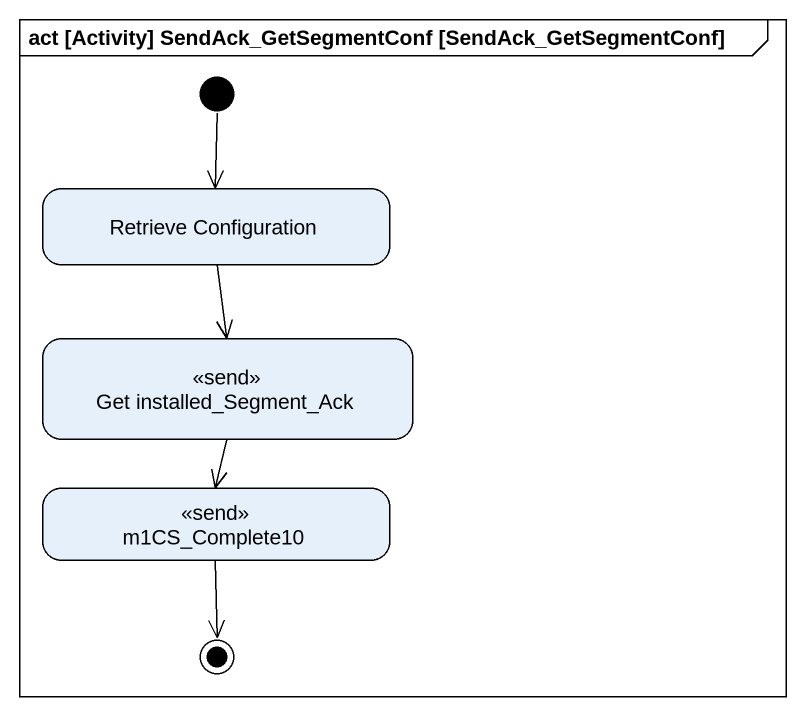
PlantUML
@startuml
mainframe act [Activity] SendAck_GetSegmentConf [SendAck_GetSegmentConf]
hide empty description
state "Retrieve Configuration" as Retrieve_Configuration
state "Get installed_Segment_Ack" as Get_installed_Segment_Ack <<send>>
state m1CS_Complete10 <<send>>
[*] --> Retrieve_Configuration
Retrieve_Configuration --> Get_installed_Segment_Ack
Get_installed_Segment_Ack --> m1CS_Complete10
m1CS_Complete10 --> [*]
@enduml
